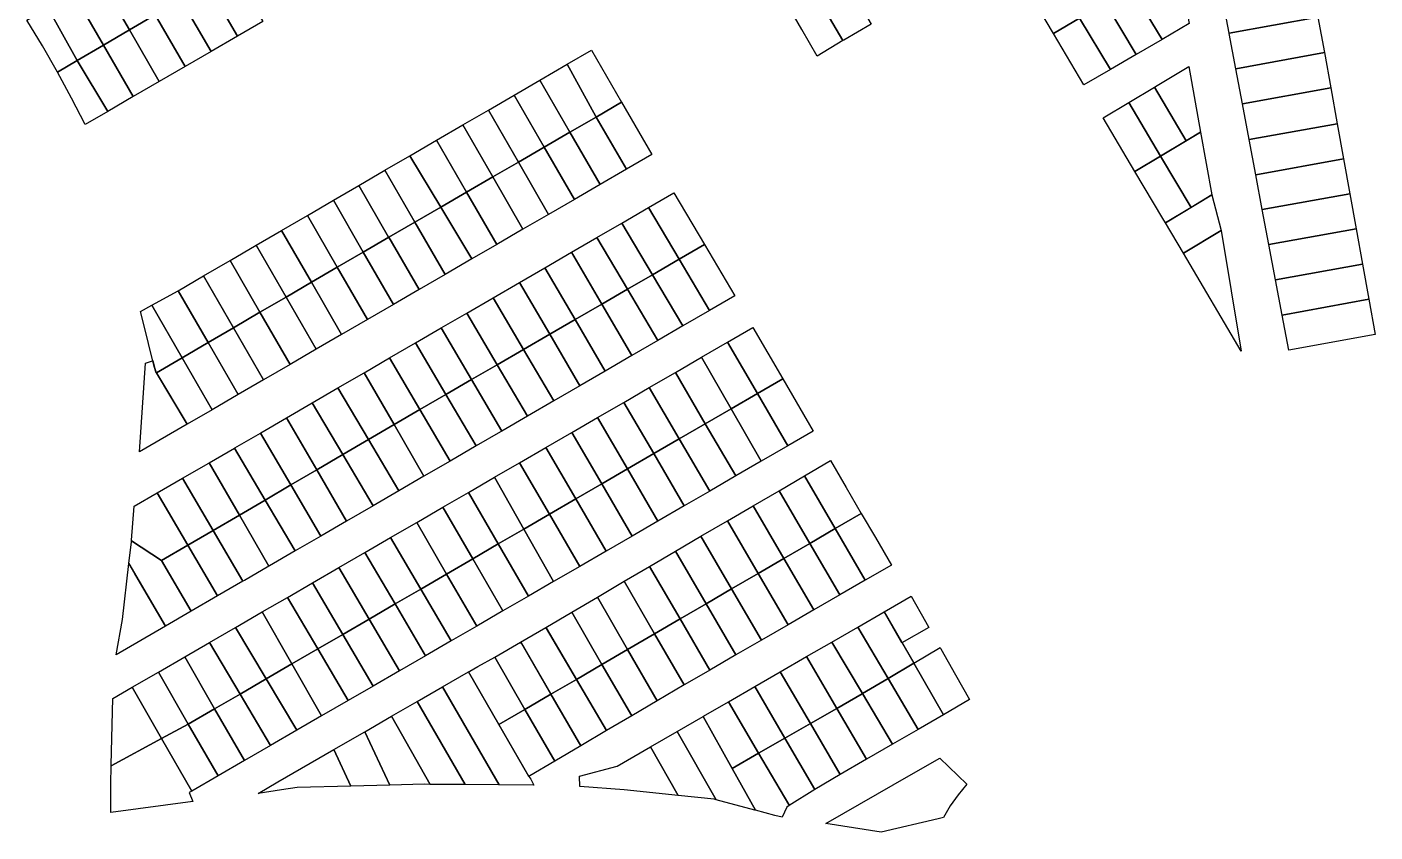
# Model space of a CAD drawing. Header units: millimetres. Extents: x 522658 to 553925, y 7796479 to 7820139.
# Drawn here: x 544303.9 to 544755.5, y 7801577.4 to 7801847 of the extents above; entities that cross this region are included whole.
import ezdxf

# ---------------------------------------------------------------- set-up
doc = ezdxf.new("R2010")
doc.units = ezdxf.units.MM
doc.layers.add('ZONA RESIDENCIAL 2 (ZR_2)', color=2, linetype='Continuous')

msp = doc.modelspace()

# ---------------------------------------------------------------- linework, layer by layer
at = {"layer": 'ZONA RESIDENCIAL 2 (ZR_2)'}
for points in [[(544338.24, 7801846.01), (544328.18, 7801863.42), (544336.83, 7801868.45), (544346.88, 7801851.05), (544338.24, 7801846.01)], [(544684.13, 7801842.86), (544673.8, 7801859.99), (544682.44, 7801865.02), (544689.27, 7801869), (544693.24, 7801848.18), (544684.13, 7801842.86)], [(544329.59, 7801840.96), (544319.52, 7801858.39), (544328.18, 7801863.42), (544338.24, 7801846.01), (544329.59, 7801840.96)], [(544374.39, 7801843.93), (544364.37, 7801861.26), (544372.88, 7801866.23), (544382.91, 7801848.87), (544374.39, 7801843.93)], [(544577.5, 7801842.66), (544577.17, 7801842.47), (544567.17, 7801859.7), (544567.52, 7801859.9), (544576.62, 7801865.17), (544586.66, 7801847.93), (544577.5, 7801842.66)], [(544656.52, 7801849.93), (544647.73, 7801844.81), (544637.56, 7801862), (544646.14, 7801867.13), (544656.52, 7801849.93)], [(544320.72, 7801835.79), (544310.93, 7801853.4), (544319.52, 7801858.39), (544329.59, 7801840.96), (544320.72, 7801835.79)], [(544365.59, 7801838.82), (544355.59, 7801856.14), (544364.37, 7801861.26), (544374.39, 7801843.93), (544365.59, 7801838.82)], [(544568.61, 7801837.29), (544563.5, 7801846.13), (544558.55, 7801854.69), (544567.17, 7801859.7), (544577.17, 7801842.47), (544568.61, 7801837.29)], [(544675.49, 7801837.82), (544665.16, 7801854.96), (544673.8, 7801859.99), (544684.13, 7801842.86), (544675.49, 7801837.82)], [(544736.36, 7801850.33), (544706.65, 7801844.94), (544704.43, 7801856.8), (544734.26, 7801862.03), (544736.36, 7801850.33)], [(544356.87, 7801833.76), (544346.88, 7801851.05), (544355.59, 7801856.14), (544365.59, 7801838.82), (544356.87, 7801833.76)], [(544666.86, 7801832.79), (544656.52, 7801849.93), (544665.16, 7801854.96), (544675.49, 7801837.82), (544666.86, 7801832.79)], [(544320.72, 7801835.79), (544314.13, 7801831.94), (544309.12, 7801840.69), (544303.92, 7801849.33), (544310.93, 7801853.4), (544320.72, 7801835.79)], [(544348.21, 7801828.74), (544338.24, 7801846.01), (544346.88, 7801851.05), (544356.87, 7801833.76), (544348.21, 7801828.74)], [(544666.86, 7801832.79), (544657.93, 7801827.59), (544647.73, 7801844.81), (544656.52, 7801849.93), (544666.86, 7801832.79)], [(544738.5, 7801838.43), (544708.87, 7801833.05), (544706.66, 7801844.86), (544706.65, 7801844.94), (544736.36, 7801850.33), (544738.5, 7801838.43)], [(544339.55, 7801823.72), (544329.59, 7801840.96), (544338.24, 7801846.01), (544348.21, 7801828.74), (544339.55, 7801823.72)], [(544331.02, 7801818.77), (544320.72, 7801835.79), (544329.59, 7801840.96), (544339.55, 7801823.72), (544331.02, 7801818.77)], [(544331.02, 7801818.77), (544323.45, 7801814.38), (544318.88, 7801823.21), (544314.13, 7801831.94), (544320.72, 7801835.79), (544331.02, 7801818.77)], [(544503.12, 7801821.81), (544494.6, 7801816.87), (544494.51, 7801817.03), (544484.91, 7801834.59), (544492.98, 7801839.29), (544503.12, 7801821.81)], [(544740.62, 7801826.62), (544711.08, 7801821.26), (544708.87, 7801833.05), (544738.5, 7801838.43), (544740.62, 7801826.62)], [(544494.6, 7801816.87), (544485.78, 7801811.76), (544475.69, 7801829.22), (544484.91, 7801834.59), (544494.51, 7801817.03), (544494.6, 7801816.87)], [(544692.21, 7801808.92), (544681.59, 7801826.86), (544681.96, 7801827.08), (544693.13, 7801833.77), (544697.06, 7801811.82), (544692.21, 7801808.92)], [(544485.78, 7801811.76), (544477.18, 7801806.77), (544467.1, 7801824.22), (544475.69, 7801829.22), (544485.78, 7801811.76)], [(544692.21, 7801808.92), (544683.63, 7801803.78), (544673.01, 7801821.72), (544681.59, 7801826.86), (544692.21, 7801808.92)], [(544477.18, 7801806.77), (544468.54, 7801801.77), (544458.47, 7801819.2), (544467.1, 7801824.22), (544477.18, 7801806.77)], [(544742.78, 7801814.64), (544713.32, 7801809.29), (544711.08, 7801821.26), (544740.62, 7801826.62), (544742.78, 7801814.64)], [(544468.54, 7801801.77), (544459.94, 7801796.78), (544449.87, 7801814.2), (544458.47, 7801819.2), (544468.54, 7801801.77)], [(544494.6, 7801816.87), (544503.12, 7801821.81), (544513.25, 7801804.34), (544504.74, 7801799.4), (544494.6, 7801816.87)], [(544683.63, 7801803.78), (544675.06, 7801798.65), (544664.44, 7801816.59), (544673.01, 7801821.72), (544683.63, 7801803.78)], [(544459.94, 7801796.78), (544451.19, 7801791.71), (544441.13, 7801809.11), (544449.87, 7801814.2), (544459.94, 7801796.78)], [(544485.78, 7801811.76), (544494.6, 7801816.87), (544504.74, 7801799.4), (544495.88, 7801794.26), (544485.78, 7801811.76)], [(544744.9, 7801802.82), (544715.53, 7801797.49), (544713.32, 7801809.29), (544742.78, 7801814.64), (544744.9, 7801802.82)], [(544451.19, 7801791.71), (544442.5, 7801786.68), (544432.13, 7801803.87), (544441.13, 7801809.11), (544451.19, 7801791.71)], [(544477.18, 7801806.77), (544485.78, 7801811.76), (544495.88, 7801794.26), (544487.29, 7801789.27), (544477.18, 7801806.77)], [(544693.83, 7801786.57), (544683.63, 7801803.78), (544697.06, 7801811.82), (544700.83, 7801790.76), (544693.83, 7801786.57)], [(544468.54, 7801801.77), (544477.18, 7801806.77), (544487.29, 7801789.27), (544478.66, 7801784.26), (544468.54, 7801801.77)], [(544442.5, 7801786.68), (544433.88, 7801781.68), (544423.84, 7801799.04), (544432.13, 7801803.87), (544442.5, 7801786.68)], [(544459.94, 7801796.78), (544468.54, 7801801.77), (544478.66, 7801784.26), (544470.06, 7801779.27), (544459.94, 7801796.78)], [(544693.83, 7801786.57), (544685.25, 7801781.44), (544684.43, 7801782.83), (544675.06, 7801798.65), (544683.63, 7801803.78), (544693.83, 7801786.57)], [(544746.99, 7801791.17), (544717.71, 7801785.86), (544715.53, 7801797.49), (544744.9, 7801802.82), (544746.99, 7801791.17)], [(544433.88, 7801781.68), (544425.1, 7801776.59), (544425.06, 7801776.66), (544415.07, 7801793.93), (544423.84, 7801799.04), (544433.88, 7801781.68)], [(544451.19, 7801791.71), (544459.94, 7801796.78), (544470.06, 7801779.27), (544461.32, 7801774.2), (544451.19, 7801791.71)], [(544425.1, 7801776.59), (544416.57, 7801771.65), (544406.55, 7801788.97), (544415.07, 7801793.93), (544425.06, 7801776.66), (544425.1, 7801776.59)], [(544442.5, 7801786.68), (544451.19, 7801791.71), (544461.32, 7801774.2), (544452.96, 7801769.35), (544442.5, 7801786.68)], [(544530.87, 7801774.16), (544522.33, 7801769.21), (544512.06, 7801786.53), (544520.59, 7801791.48), (544530.87, 7801774.16)], [(544703.97, 7801778.82), (544691.28, 7801771.24), (544685.25, 7801781.44), (544700.83, 7801790.76), (544703.97, 7801778.82)], [(544749.11, 7801779.42), (544719.91, 7801774.12), (544717.71, 7801785.86), (544746.99, 7801791.17), (544749.11, 7801779.42)], [(544416.57, 7801771.65), (544407.87, 7801766.57), (544397.84, 7801783.9), (544406.55, 7801788.97), (544416.57, 7801771.65)], [(544433.88, 7801781.68), (544442.5, 7801786.68), (544452.96, 7801769.35), (544444.02, 7801764.16), (544433.88, 7801781.68)], [(544522.33, 7801769.21), (544513.45, 7801764.06), (544503.18, 7801781.37), (544512.06, 7801786.53), (544522.33, 7801769.21)], [(544407.87, 7801766.57), (544399.21, 7801761.52), (544389.18, 7801778.86), (544397.84, 7801783.9), (544407.87, 7801766.57)], [(544425.1, 7801776.59), (544433.88, 7801781.68), (544444.02, 7801764.16), (544435.24, 7801759.07), (544425.1, 7801776.59)], [(544399.21, 7801761.52), (544390.71, 7801756.56), (544380.68, 7801773.91), (544389.18, 7801778.86), (544399.21, 7801761.52)], [(544513.45, 7801764.06), (544505.04, 7801759.19), (544494.78, 7801776.49), (544503.18, 7801781.37), (544513.45, 7801764.06)], [(544691.28, 7801771.24), (544703.97, 7801778.82), (544710.67, 7801738.49), (544691.28, 7801771.24)], [(544751.23, 7801767.61), (544722.12, 7801762.33), (544719.91, 7801774.12), (544749.11, 7801779.42), (544751.23, 7801767.61)], [(544390.71, 7801756.56), (544381.97, 7801751.46), (544371.93, 7801768.82), (544380.68, 7801773.91), (544390.71, 7801756.56)], [(544416.57, 7801771.65), (544425.1, 7801776.59), (544435.24, 7801759.07), (544426.72, 7801754.12), (544416.57, 7801771.65)], [(544505.04, 7801759.19), (544496.5, 7801754.23), (544486.35, 7801771.59), (544494.78, 7801776.49), (544505.04, 7801759.19)], [(544522.33, 7801769.21), (544530.87, 7801774.16), (544541.04, 7801757.01), (544532.51, 7801752.06), (544522.33, 7801769.21)], [(544381.97, 7801751.46), (544373.06, 7801746.26), (544363.01, 7801763.63), (544371.93, 7801768.82), (544381.97, 7801751.46)], [(544407.87, 7801766.57), (544416.57, 7801771.65), (544426.72, 7801754.12), (544418, 7801749.06), (544407.87, 7801766.57)], [(544496.5, 7801754.23), (544487.52, 7801749.03), (544477.38, 7801766.38), (544486.35, 7801771.59), (544496.5, 7801754.23)], [(544513.45, 7801764.06), (544522.33, 7801769.21), (544532.51, 7801752.06), (544523.63, 7801746.9), (544513.45, 7801764.06)], [(544373.06, 7801746.26), (544364.61, 7801741.33), (544354.56, 7801758.71), (544363.01, 7801763.63), (544373.06, 7801746.26)], [(544399.21, 7801761.52), (544407.87, 7801766.57), (544418, 7801749.06), (544409.33, 7801744.03), (544399.21, 7801761.52)], [(544487.52, 7801749.03), (544479.01, 7801744.1), (544468.87, 7801761.44), (544477.38, 7801766.38), (544487.52, 7801749.03)], [(544505.04, 7801759.19), (544513.45, 7801764.06), (544523.63, 7801746.9), (544515.22, 7801742.02), (544505.04, 7801759.19)], [(544753.35, 7801755.81), (544724.33, 7801750.54), (544722.12, 7801762.33), (544751.23, 7801767.61), (544753.35, 7801755.81)], [(544390.71, 7801756.56), (544399.21, 7801761.52), (544409.33, 7801744.03), (544400.82, 7801739.09), (544390.71, 7801756.56)], [(544479.01, 7801744.1), (544470.29, 7801739.04), (544460.11, 7801756.35), (544468.87, 7801761.44), (544479.01, 7801744.1)], [(544496.5, 7801754.23), (544505.04, 7801759.19), (544515.22, 7801742.02), (544506.57, 7801737), (544496.5, 7801754.23)], [(544355.87, 7801736.23), (544345.7, 7801753.82), (544354.56, 7801758.71), (544364.61, 7801741.33), (544355.87, 7801736.23)], [(544381.97, 7801751.46), (544390.71, 7801756.56), (544400.82, 7801739.09), (544392.07, 7801734.01), (544381.97, 7801751.46)], [(544470.29, 7801739.04), (544461.46, 7801733.92), (544451.28, 7801751.22), (544460.11, 7801756.35), (544470.29, 7801739.04)], [(544755.47, 7801744), (544726.54, 7801738.75), (544724.33, 7801750.54), (544753.35, 7801755.81), (544755.47, 7801744)], [(544355.87, 7801736.23), (544347.3, 7801731.23), (544347.09, 7801731.56), (544346.55, 7801733.27), (544344.59, 7801741.07), (544343.69, 7801744.65), (544341.91, 7801751.73), (544345.7, 7801753.82), (544355.87, 7801736.23)], [(544373.06, 7801746.26), (544381.97, 7801751.46), (544392.07, 7801734.01), (544383.14, 7801728.83), (544373.06, 7801746.26)], [(544461.46, 7801733.92), (544452.85, 7801728.93), (544442.68, 7801746.22), (544451.28, 7801751.22), (544461.46, 7801733.92)], [(544487.52, 7801749.03), (544496.5, 7801754.23), (544506.57, 7801737), (544497.6, 7801731.79), (544487.52, 7801749.03)], [(544364.61, 7801741.33), (544373.06, 7801746.26), (544383.14, 7801728.83), (544374.68, 7801723.92), (544364.61, 7801741.33)], [(544452.85, 7801728.93), (544444.26, 7801723.95), (544434.09, 7801741.23), (544442.68, 7801746.22), (544452.85, 7801728.93)], [(544479.01, 7801744.1), (544487.52, 7801749.03), (544497.6, 7801731.79), (544489.09, 7801726.85), (544479.01, 7801744.1)], [(544548.58, 7801724.3), (544538.58, 7801741.43), (544547.07, 7801746.35), (544557.07, 7801729.23), (544548.58, 7801724.3)], [(544365.93, 7801718.84), (544355.87, 7801736.23), (544364.61, 7801741.33), (544374.68, 7801723.92), (544365.93, 7801718.84)], [(544444.26, 7801723.95), (544435.53, 7801718.9), (544425.37, 7801736.17), (544434.09, 7801741.23), (544444.26, 7801723.95)], [(544470.29, 7801739.04), (544479.01, 7801744.1), (544489.09, 7801726.85), (544480.43, 7801721.82), (544470.29, 7801739.04)], [(544539.75, 7801719.17), (544529.88, 7801736.39), (544538.58, 7801741.43), (544548.58, 7801724.3), (544539.75, 7801719.17)], [(544461.46, 7801733.92), (544470.29, 7801739.04), (544480.43, 7801721.82), (544471.6, 7801716.69), (544461.46, 7801733.92)], [(544343.6, 7801734.45), (544345.92, 7801735.25), (544346.04, 7801735.29), (544346.5, 7801733.43), (544347.09, 7801731.56), (544357.54, 7801713.97), (544341.67, 7801704.76), (544343.6, 7801734.45)], [(544365.93, 7801718.84), (544357.54, 7801713.97), (544347.3, 7801731.23), (544355.87, 7801736.23), (544365.93, 7801718.84)], [(544435.53, 7801718.9), (544426.87, 7801713.87), (544416.85, 7801731.22), (544425.37, 7801736.17), (544435.53, 7801718.9)], [(544452.85, 7801728.93), (544461.46, 7801733.92), (544471.6, 7801716.69), (544462.99, 7801711.69), (544452.85, 7801728.93)], [(544531.13, 7801714.16), (544521.12, 7801731.31), (544529.88, 7801736.39), (544539.75, 7801719.17), (544531.13, 7801714.16)], [(544418.29, 7801708.85), (544408.08, 7801726.12), (544416.85, 7801731.22), (544426.87, 7801713.87), (544418.29, 7801708.85)], [(544444.26, 7801723.95), (544452.85, 7801728.93), (544462.99, 7801711.69), (544462.59, 7801711.46), (544454.4, 7801706.71), (544444.26, 7801723.95)], [(544522.39, 7801709.08), (544512.37, 7801726.24), (544521.12, 7801731.31), (544531.13, 7801714.16), (544522.39, 7801709.08)], [(544558.82, 7801706.76), (544548.58, 7801724.3), (544557.07, 7801729.23), (544567.32, 7801711.68), (544558.82, 7801706.76)], [(544409.69, 7801703.82), (544399.46, 7801721.11), (544408.08, 7801726.12), (544418.29, 7801708.85), (544409.69, 7801703.82)], [(544435.53, 7801718.9), (544444.26, 7801723.95), (544454.4, 7801706.71), (544445.68, 7801701.65), (544435.53, 7801718.9)], [(544513.87, 7801704.13), (544503.85, 7801721.3), (544512.37, 7801726.24), (544522.39, 7801709.08), (544513.87, 7801704.13)], [(544549.84, 7801701.56), (544539.75, 7801719.17), (544548.58, 7801724.3), (544558.82, 7801706.76), (544549.84, 7801701.56)], [(544400.96, 7801698.71), (544390.83, 7801716.09), (544399.46, 7801721.11), (544409.69, 7801703.82), (544400.96, 7801698.71)], [(544426.87, 7801713.87), (544435.53, 7801718.9), (544445.68, 7801701.65), (544436.88, 7801696.55), (544426.87, 7801713.87)], [(544505.09, 7801699.03), (544495.07, 7801716.21), (544503.85, 7801721.3), (544513.87, 7801704.13), (544505.09, 7801699.03)], [(544541.35, 7801696.65), (544531.13, 7801714.16), (544539.75, 7801719.17), (544549.84, 7801701.56), (544541.35, 7801696.65)], [(544392.31, 7801693.65), (544382.09, 7801711.01), (544382.23, 7801711.09), (544390.83, 7801716.09), (544400.96, 7801698.71), (544392.31, 7801693.65)], [(544428.45, 7801691.66), (544418.29, 7801708.85), (544426.87, 7801713.87), (544436.88, 7801696.55), (544428.45, 7801691.66)], [(544496.45, 7801694.01), (544486.43, 7801711.2), (544495.07, 7801716.21), (544505.09, 7801699.03), (544496.45, 7801694.01)], [(544532.6, 7801691.58), (544522.39, 7801709.08), (544531.13, 7801714.16), (544541.35, 7801696.65), (544532.6, 7801691.58)], [(544383.67, 7801688.6), (544373.42, 7801705.98), (544373.56, 7801706.06), (544382.09, 7801711.01), (544392.31, 7801693.65), (544383.67, 7801688.6)], [(544487.79, 7801688.98), (544477.76, 7801706.17), (544486.43, 7801711.2), (544496.45, 7801694.01), (544487.79, 7801688.98)], [(544383.67, 7801688.6), (544375.09, 7801683.58), (544365, 7801701.09), (544373.42, 7801705.98), (544383.67, 7801688.6)], [(544419.83, 7801686.66), (544409.69, 7801703.82), (544418.29, 7801708.85), (544428.45, 7801691.66), (544419.83, 7801686.66)], [(544478.94, 7801683.84), (544468.91, 7801701.04), (544477.76, 7801706.17), (544487.79, 7801688.98), (544478.94, 7801683.84)], [(544524.07, 7801686.64), (544513.87, 7801704.13), (544522.39, 7801709.08), (544532.6, 7801691.58), (544524.07, 7801686.64)], [(544366.28, 7801678.43), (544356.05, 7801695.89), (544364.83, 7801700.99), (544365, 7801701.09), (544375.09, 7801683.58), (544366.28, 7801678.43)], [(544410.97, 7801681.52), (544400.96, 7801698.71), (544409.69, 7801703.82), (544419.83, 7801686.66), (544410.97, 7801681.52)], [(544470.38, 7801678.87), (544460.55, 7801696.2), (544468.91, 7801701.04), (544478.94, 7801683.84), (544470.38, 7801678.87)], [(544515.28, 7801681.55), (544505.09, 7801699.03), (544513.87, 7801704.13), (544524.07, 7801686.64), (544515.28, 7801681.55)], [(544583.39, 7801684.13), (544574.63, 7801679.03), (544564.36, 7801696.67), (544573.12, 7801701.78), (544578.36, 7801692.78), (544583.39, 7801684.13)], [(544357.82, 7801673.49), (544347.58, 7801690.97), (544356.05, 7801695.89), (544366.28, 7801678.43), (544357.82, 7801673.49)], [(544402.37, 7801676.53), (544392.31, 7801693.65), (544400.96, 7801698.71), (544410.97, 7801681.52), (544402.37, 7801676.53)], [(544461.8, 7801673.88), (544451.82, 7801691.14), (544460.55, 7801696.2), (544470.38, 7801678.87), (544461.8, 7801673.88)], [(544506.64, 7801676.54), (544496.45, 7801694.01), (544505.09, 7801699.03), (544515.28, 7801681.55), (544506.64, 7801676.54)], [(544574.63, 7801679.03), (544566.11, 7801674.07), (544555.85, 7801691.7), (544564.36, 7801696.67), (544574.63, 7801679.03)], [(544393.74, 7801671.53), (544383.67, 7801688.6), (544392.31, 7801693.65), (544402.37, 7801676.53), (544393.74, 7801671.53)], [(544497.97, 7801671.52), (544487.79, 7801688.98), (544496.45, 7801694.01), (544506.64, 7801676.54), (544497.97, 7801671.52)], [(544566.11, 7801674.07), (544557.48, 7801669.04), (544547.22, 7801686.67), (544555.85, 7801691.7), (544566.11, 7801674.07)], [(544348.97, 7801668.31), (544338.94, 7801674.95), (544338.96, 7801675.16), (544339.87, 7801686.49), (544347.58, 7801690.97), (544357.82, 7801673.49), (544348.97, 7801668.31)], [(544375.09, 7801683.58), (544383.67, 7801688.6), (544393.74, 7801671.53), (544385.16, 7801666.55), (544384.97, 7801666.44), (544375.09, 7801683.58)], [(544453.26, 7801668.92), (544443.27, 7801686.19), (544451.82, 7801691.14), (544461.8, 7801673.88), (544453.26, 7801668.92)], [(544489.11, 7801666.39), (544478.94, 7801683.84), (544487.79, 7801688.98), (544497.97, 7801671.52), (544489.11, 7801666.39)], [(544376.27, 7801661.39), (544366.28, 7801678.43), (544375.09, 7801683.58), (544384.97, 7801666.44), (544376.76, 7801661.68), (544376.27, 7801661.39)], [(544444.48, 7801663.82), (544434.49, 7801681.1), (544443.27, 7801686.19), (544453.26, 7801668.92), (544444.48, 7801663.82)], [(544480.34, 7801661.31), (544470.38, 7801678.87), (544478.94, 7801683.84), (544489.11, 7801666.39), (544480.34, 7801661.31)], [(544557.48, 7801669.04), (544548.86, 7801664.02), (544538.6, 7801681.64), (544547.22, 7801686.67), (544557.48, 7801669.04)], [(544574.63, 7801679.03), (544583.39, 7801684.13), (544588.09, 7801676.05), (544593.46, 7801666.83), (544584.68, 7801661.75), (544574.63, 7801679.03)], [(544367.79, 7801656.49), (544357.82, 7801673.49), (544366.28, 7801678.43), (544376.27, 7801661.39), (544367.79, 7801656.49)], [(544435.84, 7801658.8), (544425.72, 7801676.02), (544434.49, 7801681.1), (544444.48, 7801663.82), (544435.84, 7801658.8)], [(544471.9, 7801656.42), (544461.8, 7801673.88), (544470.38, 7801678.87), (544480.34, 7801661.31), (544471.9, 7801656.42)], [(544548.86, 7801664.02), (544539.94, 7801658.82), (544529.68, 7801676.44), (544538.6, 7801681.64), (544548.86, 7801664.02)], [(544566.11, 7801674.07), (544574.63, 7801679.03), (544584.68, 7801661.75), (544576.15, 7801656.82), (544566.11, 7801674.07)], [(544358.92, 7801651.34), (544350.36, 7801646.37), (544340.42, 7801663.31), (544340.22, 7801663.66), (544338.07, 7801667.32), (544338.92, 7801674.65), (544338.94, 7801674.95), (544348.97, 7801668.31), (544358.92, 7801651.34)], [(544358.92, 7801651.34), (544348.97, 7801668.31), (544357.82, 7801673.49), (544367.79, 7801656.49), (544358.92, 7801651.34)], [(544427.22, 7801653.79), (544417.09, 7801671.02), (544425.72, 7801676.02), (544435.84, 7801658.8), (544427.22, 7801653.79)], [(544463.35, 7801651.47), (544453.26, 7801668.92), (544461.8, 7801673.88), (544471.9, 7801656.42), (544463.35, 7801651.47)], [(544539.94, 7801658.82), (544531.43, 7801653.86), (544521.18, 7801671.48), (544529.68, 7801676.44), (544539.94, 7801658.82)], [(544557.48, 7801669.04), (544566.11, 7801674.07), (544576.15, 7801656.82), (544567.5, 7801651.82), (544557.48, 7801669.04)], [(544418.54, 7801648.75), (544408.4, 7801665.99), (544417.09, 7801671.02), (544427.22, 7801653.79), (544418.54, 7801648.75)], [(544454.56, 7801646.38), (544444.48, 7801663.82), (544453.26, 7801668.92), (544463.35, 7801651.47), (544454.56, 7801646.38)], [(544531.43, 7801653.86), (544522.68, 7801648.77), (544512.43, 7801666.38), (544521.18, 7801671.48), (544531.43, 7801653.86)], [(544548.86, 7801664.02), (544557.48, 7801669.04), (544567.5, 7801651.82), (544558.86, 7801646.83), (544548.86, 7801664.02)], [(544350.36, 7801646.37), (544333.78, 7801636.76), (544335.88, 7801648.59), (544338.07, 7801667.32), (544350.36, 7801646.37)], [(544409.67, 7801643.59), (544399.52, 7801660.84), (544408.4, 7801665.99), (544418.54, 7801648.75), (544409.67, 7801643.59)], [(544522.68, 7801648.77), (544514.12, 7801643.78), (544503.93, 7801661.42), (544512.43, 7801666.38), (544522.68, 7801648.77)], [(544401.31, 7801638.74), (544391.16, 7801655.99), (544399.52, 7801660.84), (544409.67, 7801643.59), (544401.31, 7801638.74)], [(544446.04, 7801641.45), (544435.84, 7801658.8), (544444.48, 7801663.82), (544454.56, 7801646.38), (544446.04, 7801641.45)], [(544514.12, 7801643.78), (544505.12, 7801638.54), (544494.98, 7801656.08), (544503.93, 7801661.42), (544514.12, 7801643.78)], [(544539.94, 7801658.82), (544548.86, 7801664.02), (544558.86, 7801646.83), (544549.92, 7801641.66), (544539.94, 7801658.82)], [(544392.66, 7801633.71), (544382.72, 7801651.1), (544391.16, 7801655.99), (544401.31, 7801638.74), (544392.66, 7801633.71)], [(544437.41, 7801636.45), (544427.22, 7801653.79), (544435.84, 7801658.8), (544446.04, 7801641.45), (544437.41, 7801636.45)], [(544505.12, 7801638.54), (544496.53, 7801633.54), (544486.44, 7801650.99), (544494.98, 7801656.08), (544505.12, 7801638.54)], [(544531.43, 7801653.86), (544539.94, 7801658.82), (544549.92, 7801641.66), (544541.4, 7801636.73), (544531.43, 7801653.86)], [(544606.01, 7801645.86), (544597, 7801640.77), (544591.02, 7801651.16), (544600.06, 7801656.39), (544604.87, 7801647.87), (544606.01, 7801645.86)], [(544384.01, 7801628.69), (544373.73, 7801645.89), (544382.72, 7801651.1), (544392.66, 7801633.71), (544384.01, 7801628.69)], [(544428.72, 7801631.42), (544418.54, 7801648.75), (544427.22, 7801653.79), (544437.41, 7801636.45), (544428.72, 7801631.42)], [(544496.53, 7801633.54), (544487.96, 7801628.54), (544477.96, 7801645.55), (544477.8, 7801645.82), (544477.73, 7801645.94), (544486.44, 7801650.99), (544496.53, 7801633.54)], [(544522.68, 7801648.77), (544531.43, 7801653.86), (544541.4, 7801636.73), (544532.63, 7801631.66), (544522.68, 7801648.77)], [(544600.93, 7801633.96), (544592.34, 7801628.85), (544582.19, 7801646.05), (544591.02, 7801651.16), (544600.93, 7801633.96)], [(544419.85, 7801626.28), (544409.67, 7801643.59), (544418.54, 7801648.75), (544428.72, 7801631.42), (544419.85, 7801626.28)], [(544514.12, 7801643.78), (544522.68, 7801648.77), (544532.63, 7801631.66), (544524.24, 7801626.81), (544524.01, 7801626.67), (544514.12, 7801643.78)], [(544375.3, 7801623.63), (544365.05, 7801640.86), (544373.73, 7801645.89), (544384.01, 7801628.69), (544375.3, 7801623.63)], [(544411.49, 7801621.44), (544401.31, 7801638.74), (544409.67, 7801643.59), (544419.85, 7801626.28), (544411.49, 7801621.44)], [(544487.96, 7801628.54), (544479.41, 7801623.56), (544469.66, 7801640.39), (544469.28, 7801641.04), (544477.73, 7801645.94), (544477.8, 7801645.83), (544487.96, 7801628.54)], [(544505.12, 7801638.54), (544514.12, 7801643.78), (544524.01, 7801626.67), (544515.04, 7801621.38), (544505.12, 7801638.54)], [(544592.34, 7801628.85), (544583.8, 7801623.77), (544573.56, 7801641.05), (544582.19, 7801646.05), (544592.34, 7801628.85)], [(544366.78, 7801618.68), (544356.76, 7801636.05), (544365.05, 7801640.86), (544375.3, 7801623.63), (544366.78, 7801618.68)], [(544402.61, 7801616.3), (544392.66, 7801633.71), (544401.31, 7801638.74), (544411.49, 7801621.44), (544402.61, 7801616.3)], [(544479.41, 7801623.56), (544470.7, 7801618.49), (544460.59, 7801635.95), (544469.28, 7801641.04), (544469.41, 7801640.82), (544479.41, 7801623.56)], [(544496.53, 7801633.54), (544505.12, 7801638.54), (544515.04, 7801621.38), (544506.48, 7801616.33), (544496.53, 7801633.54)], [(544583.8, 7801623.77), (544583.71, 7801623.72), (544575.19, 7801618.83), (544565.07, 7801636.14), (544573.56, 7801641.05), (544583.8, 7801623.77)], [(544610.89, 7801616.69), (544600.93, 7801633.96), (544609.76, 7801639.22), (544610.04, 7801638.72), (544614.91, 7801630.11), (544619.62, 7801621.76), (544610.89, 7801616.69)], [(544357.96, 7801613.55), (544347.93, 7801630.94), (544356.76, 7801636.05), (544366.78, 7801618.68), (544357.96, 7801613.55)], [(544394.3, 7801611.49), (544384.01, 7801628.69), (544392.66, 7801633.71), (544402.61, 7801616.3), (544394.3, 7801611.49)], [(544470.7, 7801618.49), (544462, 7801613.42), (544451.81, 7801631.02), (544452.26, 7801631.28), (544454.94, 7801632.84), (544460.59, 7801635.95), (544470.7, 7801618.49)], [(544487.96, 7801628.54), (544496.53, 7801633.54), (544506.48, 7801616.33), (544498.05, 7801611.36), (544487.96, 7801628.54)], [(544575.19, 7801618.83), (544566.33, 7801613.75), (544556.23, 7801631.02), (544565.07, 7801636.14), (544575.19, 7801618.83)], [(544610.89, 7801616.69), (544602.41, 7801611.77), (544592.34, 7801628.85), (544600.93, 7801633.96), (544610.89, 7801616.69)], [(544357.96, 7801613.55), (544349.04, 7801608.71), (544339.18, 7801625.87), (544347.93, 7801630.94), (544357.96, 7801613.55)], [(544385.53, 7801606.41), (544375.3, 7801623.63), (544384.01, 7801628.69), (544394.3, 7801611.49), (544385.53, 7801606.41)], [(544462.14, 7801593.18), (544443.12, 7801626.01), (544451.81, 7801631.02), (544462, 7801613.42), (544472.07, 7801596.05), (544472.65, 7801595.06), (544473.68, 7801593.08), (544462.14, 7801593.18)], [(544479.41, 7801623.56), (544487.96, 7801628.54), (544498.05, 7801611.36), (544489.42, 7801606.28), (544479.41, 7801623.56)], [(544566.33, 7801613.75), (544557.83, 7801608.87), (544547.75, 7801626.11), (544556.23, 7801631.02), (544566.33, 7801613.75)], [(544602.41, 7801611.77), (544593.86, 7801606.8), (544583.8, 7801623.77), (544592.34, 7801628.85), (544602.41, 7801611.77)], [(544349.04, 7801608.71), (544332.17, 7801599.56), (544332.18, 7801599.9), (544332.67, 7801622.09), (544339.18, 7801625.87), (544349.04, 7801608.71)], [(544376.78, 7801601.34), (544366.78, 7801618.68), (544375.3, 7801623.63), (544385.53, 7801606.41), (544376.78, 7801601.34)], [(544450.74, 7801593.28), (544434.62, 7801621.11), (544443.12, 7801626.01), (544462.14, 7801593.18), (544450.74, 7801593.28)], [(544470.7, 7801618.49), (544479.41, 7801623.56), (544489.42, 7801606.28), (544480.74, 7801601.17), (544470.7, 7801618.49)], [(544557.83, 7801608.87), (544549.01, 7801603.81), (544538.95, 7801621.02), (544547.75, 7801626.11), (544557.83, 7801608.87)], [(544593.86, 7801606.8), (544585.18, 7801601.76), (544575.19, 7801618.83), (544583.71, 7801623.72), (544583.8, 7801623.77), (544593.86, 7801606.8)], [(544438.97, 7801593.37), (544426.05, 7801616.17), (544434.62, 7801621.11), (544450.74, 7801593.28), (544438.97, 7801593.37)], [(544549.01, 7801603.81), (544540.16, 7801598.73), (544530.47, 7801616.11), (544530.57, 7801616.17), (544538.95, 7801621.02), (544549.01, 7801603.81)], [(544367.95, 7801596.22), (544357.96, 7801613.55), (544366.78, 7801618.68), (544376.78, 7801601.34), (544367.95, 7801596.22)], [(544425.5, 7801593.1), (544417.12, 7801611.02), (544426.05, 7801616.17), (544438.97, 7801593.37), (544437.03, 7801593.39), (544425.5, 7801593.1)], [(544462, 7801613.42), (544470.7, 7801618.49), (544480.74, 7801601.17), (544472.41, 7801596.26), (544472.07, 7801596.05), (544462, 7801613.42)], [(544547.98, 7801584.71), (544547.76, 7801584.77), (544534.78, 7801588.23), (544521.73, 7801611.05), (544530.47, 7801616.11), (544540.16, 7801598.73), (544547.98, 7801584.71)], [(544585.18, 7801601.76), (544576.34, 7801596.63), (544566.33, 7801613.75), (544575.19, 7801618.83), (544585.18, 7801601.76)], [(544349.04, 7801608.71), (544357.96, 7801613.55), (544367.95, 7801596.22), (544359.15, 7801591.13), (544349.04, 7801608.71)], [(544412.4, 7801592.78), (544406.68, 7801605), (544417.12, 7801611.02), (544425.5, 7801593.1), (544412.4, 7801592.78)], [(544512.81, 7801605.9), (544521.73, 7801611.05), (544534.78, 7801588.23), (544534.08, 7801588.42), (544522.09, 7801589.64), (544512.81, 7801605.9)], [(544576.34, 7801596.63), (544567.87, 7801591.71), (544557.83, 7801608.87), (544566.33, 7801613.75), (544576.34, 7801596.63)], [(544332.17, 7801599.56), (544349.04, 7801608.71), (544359.15, 7801591.13), (544358.24, 7801590.6), (544359.48, 7801587.63), (544332.04, 7801583.97), (544332.04, 7801593.53), (544332.17, 7801599.56)], [(544489.03, 7801596.16), (544501.66, 7801599.46), (544512.81, 7801605.9), (544522.09, 7801589.64), (544503.91, 7801591.49), (544489.12, 7801592.63), (544489.03, 7801596.16)], [(544549.01, 7801603.81), (544557.83, 7801608.87), (544567.87, 7801591.71), (544559.26, 7801586.28), (544559.07, 7801586.6), (544549.01, 7801603.81)], [(544389.17, 7801591.55), (544381.31, 7801590.37), (544387.93, 7801594.19), (544406.68, 7801605), (544412.4, 7801592.78), (544394.38, 7801592.33), (544389.17, 7801591.55)], [(544540.16, 7801598.73), (544549.01, 7801603.81), (544559.07, 7801586.6), (544559.26, 7801586.28), (544558.44, 7801585.76), (544556.85, 7801582.35), (544554.42, 7801582.99), (544547.98, 7801584.71), (544540.16, 7801598.73)], [(544609.12, 7801581.86), (544590.06, 7801577.41), (544571.46, 7801580.24), (544600.12, 7801596.67), (544609.72, 7801602.17), (544618.72, 7801593.4), (544615.81, 7801589.91), (544613.21, 7801586.2), (544610.91, 7801582.28), (544609.12, 7801581.86)]]:
    msp.add_lwpolyline(points, close=True, dxfattribs=at)

doc.saveas('drawing.dxf')
